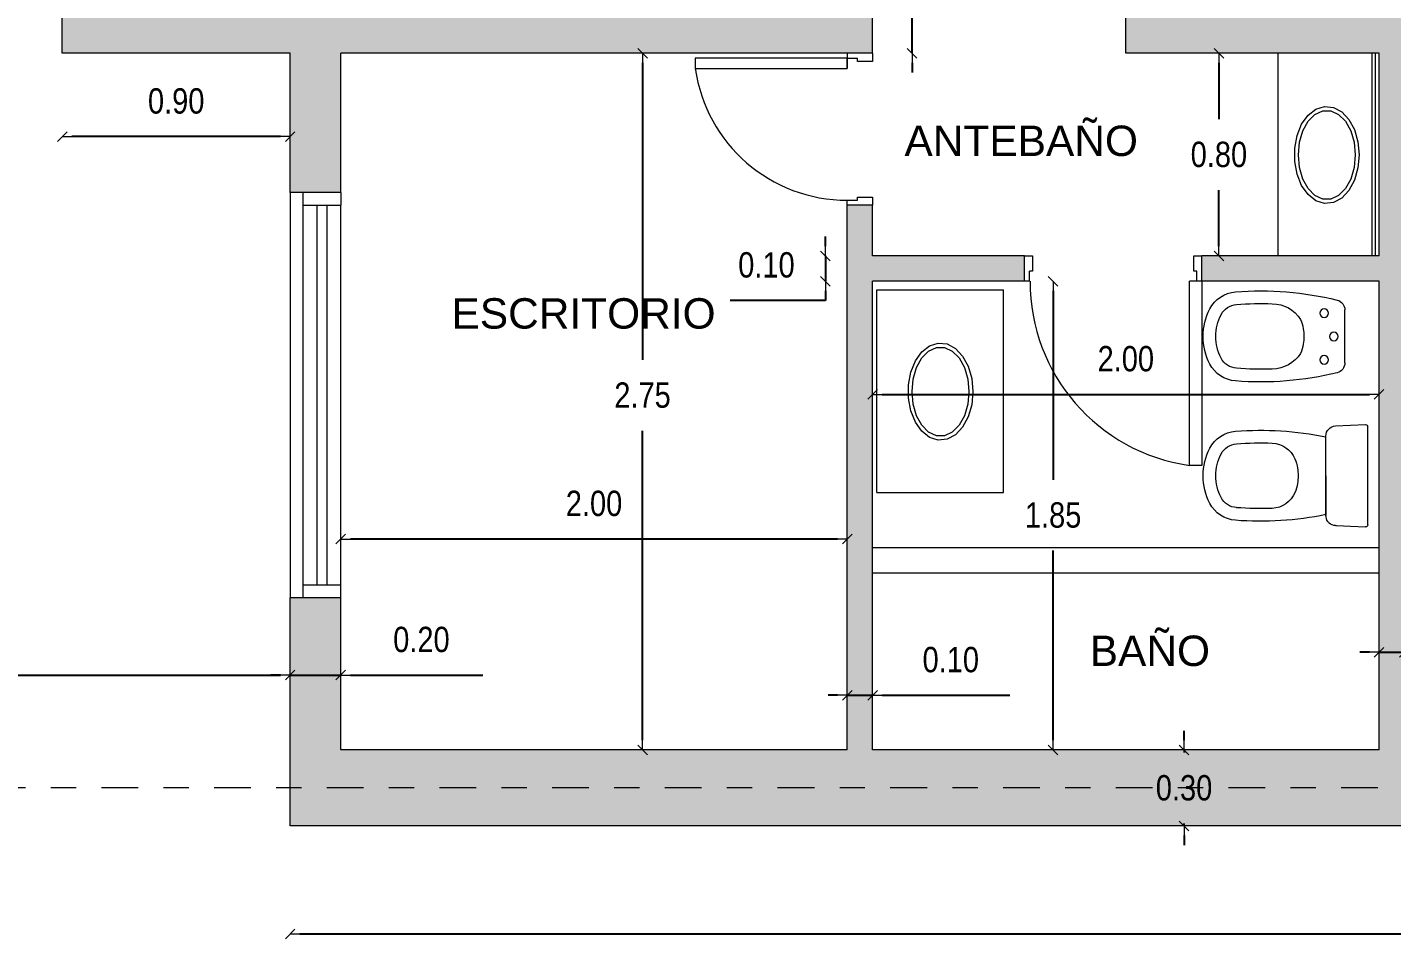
# Model space of a CAD drawing. Header units: millimetres. Extents: x 337 to 1167, y 242 to 575.
# Drawn here: x 544.78 to 550.16, y 308.53 to 312.13 of the extents above; entities that cross this region are included whole.
import ezdxf

# ---------------------------------------------------------------- set-up
doc = ezdxf.new("R2010")
doc.units = ezdxf.units.MM
doc.linetypes.add('EJE', pattern=[0.205, 0.145, -0.03, 0, -0.03])
doc.layers.get('0').update_dxf_attribs({"lineweight": 5})
doc.layers.get('Defpoints').update_dxf_attribs({"lineweight": 5})
for name, color, linetype, lineweight in [('0-PB-SANITARIOS', 9, 'Continuous', 5), ('01', 1, 'Continuous', 5), ('cotas', 7, 'Continuous', 5), ('MUROS', 4, 'Continuous', 20), ('PRESENTACION ANTEPROYECTO', 7, 'Continuous', 5), ('sanitarios', 1, 'Continuous', 5), ('trama', 9, 'Continuous', 25)]:
    doc.layers.add(name, color=color, linetype=linetype, lineweight=lineweight)
doc.styles.add('GENERATED_STYLE_13', font='')
doc.styles.add('GENERATED_STYLE_14', font='arial.ttf')
doc.styles.get('GENERATED_STYLE_13').set_extended_font_data('Arial Narrow Occidental')
doc.dimstyles.new('Dimstyle_92', dxfattribs={"dimtxt": 0.1, "dimasz": 0.038, "dimexe": 0.18, "dimexo": 0, "dimgap": 0.09, "dimtad": 1, "dimtih": 1, "dimtoh": 1, "dimzin": 0, "dimdsep": 46, "dimtxsty": 'GENERATED_STYLE_13', "dimblk": 'ARROWHEAD_6', "dimblk1": 'ARROWHEAD_6', "dimblk2": 'ARROWHEAD_6', "dimcen": 0.09, "dimse1": 1, "dimse2": 1, "dimclrd": 252, "dimclre": 252, "dimclrt": 252, "dimadec": 0, "dimazin": 0, "dimtfac": 1, "dimtdec": 4, "dimtmove": 0, "dimatfit": 3, "dimfxl": 1, "dimtolj": 1, "dimtzin": 0, "dimarcsym": 0})

# ---------------------------------------------------------------- blocks, each defined once
blk = doc.blocks.new('ARROWHEAD_6')
at = {"color": 0, "linetype": 'Continuous'}
for p, q in [((0, 0), (-1, 0)), ((-0.5, -0.5), (0.5, 0.5))]:
    blk.add_line(p, q, dxfattribs=at)
blk = doc.blocks.new('*D212')
at = {"layer": 'cotas', "color": 252, "lineweight": -2, "transparency": 16777216}
for p, q in [((547.2046, 311.9903), (547.2046, 310.8183)), ((547.2046, 309.3163), (547.2046, 310.5383))]:
    blk.add_line(p, q, dxfattribs=at)
at = {"layer": 'Defpoints', "color": 0, "transparency": 16777216}
for p in [(546.0131, 312.0283), (547.2046, 312.0283), (546.0131, 309.2783)]:
    blk.add_point(p, dxfattribs=at)
at = {"layer": 'cotas', "color": 252, "lineweight": -2, "transparency": 16777216, "xscale": 0.03800000000000001, "yscale": 0.03800000000000001, "zscale": 0.03800000000000001}
for p, rotation in [((547.2046, 312.0283), 90), ((547.2046, 309.2783), 270)]:
    blk.add_blockref('ARROWHEAD_6', p, dxfattribs=dict(at, rotation=rotation))
at = {"layer": 'cotas', "color": 252, "transparency": 16777216, "insert": (547.2046, 310.6783), "char_height": 0.1, "attachment_point": 5, "style": 'GENERATED_STYLE_13'}
blk.add_mtext('\\A1;2.75', dxfattribs=at)
blk = doc.blocks.new('*D213')
at = {"layer": 'cotas', "color": 252, "lineweight": -2, "transparency": 16777216}
blk.add_line((547.9751, 310.1109), (546.0511, 310.1109), dxfattribs=at)
at = {"layer": 'Defpoints', "color": 0, "transparency": 16777216}
for p in [(546.0131, 310.1109), (546.0131, 309.2783), (548.0131, 309.2783)]:
    blk.add_point(p, dxfattribs=at)
at = {"layer": 'cotas', "color": 252, "lineweight": -2, "transparency": 16777216, "xscale": 0.03800000000000001, "yscale": 0.03800000000000001, "zscale": 0.03800000000000001, "rotation": 180}
blk.add_blockref('ARROWHEAD_6', (546.0131, 310.1109), dxfattribs=at)
at = {"layer": 'cotas', "color": 252, "lineweight": -2, "transparency": 16777216, "xscale": 0.03800000000000001, "yscale": 0.03800000000000001, "zscale": 0.03800000000000001}
blk.add_blockref('ARROWHEAD_6', (548.0131, 310.1109), dxfattribs=at)
at = {"layer": 'cotas', "color": 252, "transparency": 16777216, "insert": (547.0131, 310.2509), "char_height": 0.1, "attachment_point": 5, "style": 'GENERATED_STYLE_13'}
blk.add_mtext('\\A1;2.00', dxfattribs=at)
blk = doc.blocks.new('*D188')
at = {"layer": 'cotas', "color": 252, "lineweight": -2, "transparency": 16777216}
blk.add_line((545.7751, 311.6993), (544.9511, 311.6993), dxfattribs=at)
at = {"layer": 'Defpoints', "color": 0, "transparency": 16777216}
for p in [(544.9131, 312.0283), (545.8131, 312.0283), (544.9131, 311.6993)]:
    blk.add_point(p, dxfattribs=at)
at = {"layer": 'cotas', "color": 252, "lineweight": -2, "transparency": 16777216, "xscale": 0.03800000000000001, "yscale": 0.03800000000000001, "zscale": 0.03800000000000001, "rotation": 180}
blk.add_blockref('ARROWHEAD_6', (544.9131, 311.6993), dxfattribs=at)
at = {"layer": 'cotas', "color": 252, "lineweight": -2, "transparency": 16777216, "xscale": 0.03800000000000001, "yscale": 0.03800000000000001, "zscale": 0.03800000000000001}
blk.add_blockref('ARROWHEAD_6', (545.8131, 311.6993), dxfattribs=at)
at = {"layer": 'cotas', "color": 252, "transparency": 16777216, "insert": (545.3631, 311.8393), "char_height": 0.1, "attachment_point": 5, "style": 'GENERATED_STYLE_13'}
blk.add_mtext('\\A1;0.90', dxfattribs=at)
blk = doc.blocks.new('*D189')
at = {"layer": 'cotas', "color": 252, "lineweight": -2, "transparency": 16777216}
for p, q in [((549.343, 309.3163), (549.343, 309.3543)), ((549.343, 309.2783), (549.343, 309.2683)), ((549.343, 308.9783), (549.343, 308.9883)), ((549.343, 308.9403), (549.343, 308.9023))]:
    blk.add_line(p, q, dxfattribs=at)
at = {"layer": 'Defpoints', "color": 0, "transparency": 16777216}
for p in [(549.7131, 309.2783), (549.343, 308.9783), (549.7131, 308.9783)]:
    blk.add_point(p, dxfattribs=at)
at = {"layer": 'cotas', "color": 252, "lineweight": -2, "transparency": 16777216, "xscale": 0.03800000000000001, "yscale": 0.03800000000000001, "zscale": 0.03800000000000001}
for p, rotation in [((549.343, 309.2783), 270), ((549.343, 308.9783), 90)]:
    blk.add_blockref('ARROWHEAD_6', p, dxfattribs=dict(at, rotation=rotation))
at = {"layer": 'cotas', "color": 252, "transparency": 16777216, "insert": (549.343, 309.1283), "char_height": 0.1, "attachment_point": 5, "style": 'GENERATED_STYLE_13'}
blk.add_mtext('\\A1;0.30', dxfattribs=at)
blk = doc.blocks.new('IM-BE')
at = {"linetype": 'Continuous'}
for p, q in [((0.1568, 0.165), (-0.1568, 0.165)), ((0, 0.165), (0.1568, 0.165)), ((-0.1967, 0.1268), (-0.2021, 0.0084)), ((0.1967, 0.1268), (0.1969, 0.1231)), ((0.1969, 0.1231), (0.1994, 0.068)), ((-0.4455, 0.09), (-0.6545, 0.09)), ((0.1994, 0.068), (0.2021, 0.0084)), ((0.1941, 0), (-0.1941, 0))]:
    blk.add_line(p, q, dxfattribs=at)
for centre in [(-0.642, 0.1715), (-0.458, 0.1715), (-0.55, 0.134)]:
    blk.add_circle(centre, 0.017, dxfattribs=at)
for centre, radius, start, end in [((-0.55, 0.4146), 0.2354, 90, 117.5857), ((-0.55, 0.4146), 0.2354, 62.4143, 90), ((0, 0.4146), 0.2354, 90, 117.5857), ((0, 0.4146), 0.2354, 62.4143, 90), ((-0.6011, 0.5125), 0.125, 117.5857, 175.5072), ((-0.55, 0.4146), 0.1854, 90, 117.5857), ((-0.55, 0.4146), 0.1854, 62.4143, 90), ((-0.4989, 0.5125), 0.125, 4.4928, 62.4143), ((-0.0511, 0.5125), 0.125, 117.5857, 175.5072), ((0, 0.4146), 0.1854, 90, 117.5857), ((0, 0.4146), 0.1854, 62.4143, 90), ((0.0511, 0.5125), 0.125, 4.4928, 62.4143), ((-0.6011, 0.5125), 0.075, 117.5857, 175.5072), ((-0.4989, 0.5125), 0.075, 4.4928, 62.4143), ((-0.0511, 0.5125), 0.075, 117.5857, 175.5072), ((0.0511, 0.5125), 0.075, 4.4928, 62.4143), ((0.5445, 0.4224), 1.2742, 175.5072, 193.7065), ((0.5445, 0.4224), 1.2242, 175.5072, 182.1425), ((-1.6445, 0.4224), 1.2242, 357.8575, 4.4928), ((-1.6445, 0.4224), 1.2742, 346.2935, 4.4928), ((1.0945, 0.4224), 1.2742, 175.5072, 191.6563), ((1.0945, 0.4224), 1.2242, 175.5072, 182.1425), ((0.0137, 0.3963), 0.1205, 263.469, 263.469), ((0.0137, 0.3963), 0.1205, 270.0917, 270.0917), ((-1.0945, 0.4224), 1.2242, 357.8575, 4.4928), ((-1.0945, 0.4224), 1.2742, 348.3437, 4.4928), ((-0.5478, 0.3767), 0.131, 180, 238.1767), ((-0.5522, 0.3767), 0.131, 301.8233, 0), ((-0.0277, 0.3814), 0.1012, 182.7072, 247.2321), ((0.0277, 0.3814), 0.1012, 292.7679, 357.2928), ((-0.0137, 0.3963), 0.1205, 243.7978, 262.0389), ((-0.001, 0.4732), 0.1984, 261.4941, 270.299), ((0.001, 0.4732), 0.1984, 269.701, 278.5059), ((0.0137, 0.3963), 0.1205, 277.9611, 296.2022), ((-0.5637, 0.3735), 0.1205, 243.7978, 262.0389), ((-0.551, 0.4504), 0.1984, 261.4941, 270.299), ((-0.549, 0.4504), 0.1984, 269.701, 278.5059), ((-0.5363, 0.3735), 0.1205, 277.9611, 296.2022), ((-0.1568, 0.125), 0.04, 90, 177.3974), ((0.1568, 0.125), 0.04, 54.1158, 90), ((-0.6545, 0.13), 0.04, 193.7065, 270), ((-0.4455, 0.13), 0.04, 270, 346.2935), ((0.1568, 0.125), 0.04, 51.7009, 54.1158), ((0.1568, 0.125), 0.04, 42.1852, 51.7009), ((0.1568, 0.125), 0.04, 2.6026, 42.1852), ((-0.1941, 0.008), 0.008, 177.3974, 270), ((0.1941, 0.008), 0.008, 270, 355.889), ((0.1941, 0.008), 0.008, 355.889, 2.6026)]:
    blk.add_arc(centre, radius, start, end, dxfattribs=at)
blk = doc.blocks.new('*D220')
at = {"layer": 'cotas', "color": 252, "lineweight": -2, "transparency": 16777216}
for p, q in [((544.6017, 311.9903), (544.6017, 310.7183)), ((544.6017, 309.1663), (544.6017, 310.4383))]:
    blk.add_line(p, q, dxfattribs=at)
at = {"layer": 'Defpoints', "color": 0, "transparency": 16777216}
for p in [(544.6017, 312.0283), (545.8131, 312.0283), (545.8131, 309.1283)]:
    blk.add_point(p, dxfattribs=at)
at = {"layer": 'cotas', "color": 252, "lineweight": -2, "transparency": 16777216, "xscale": 0.03800000000000001, "yscale": 0.03800000000000001, "zscale": 0.03800000000000001}
for p, rotation in [((544.6017, 312.0283), 90), ((544.6017, 309.1283), 270)]:
    blk.add_blockref('ARROWHEAD_6', p, dxfattribs=dict(at, rotation=rotation))
at = {"layer": 'cotas', "color": 252, "transparency": 16777216, "insert": (544.6017, 310.5783), "char_height": 0.1, "attachment_point": 5, "style": 'GENERATED_STYLE_13'}
blk.add_mtext('\\A1;2.90', dxfattribs=at)
blk = doc.blocks.new('*D221')
at = {"layer": 'cotas', "color": 252, "lineweight": -2, "transparency": 16777216}
for p, q in [((549.4807, 311.9903), (549.4807, 311.7683)), ((549.4807, 311.2663), (549.4807, 311.4883))]:
    blk.add_line(p, q, dxfattribs=at)
at = {"layer": 'Defpoints', "color": 0, "transparency": 16777216}
for p in [(549.7147, 312.0283), (549.4807, 311.2283), (549.7147, 311.2283)]:
    blk.add_point(p, dxfattribs=at)
at = {"layer": 'cotas', "color": 252, "lineweight": -2, "transparency": 16777216, "xscale": 0.03800000000000001, "yscale": 0.03800000000000001, "zscale": 0.03800000000000001}
for p, rotation in [((549.4807, 312.0283), 90), ((549.4807, 311.2283), 270)]:
    blk.add_blockref('ARROWHEAD_6', p, dxfattribs=dict(at, rotation=rotation))
at = {"layer": 'cotas', "color": 252, "transparency": 16777216, "insert": (549.4807, 311.6283), "char_height": 0.1, "attachment_point": 5, "style": 'GENERATED_STYLE_13'}
blk.add_mtext('\\A1;0.80', dxfattribs=at)
blk = doc.blocks.new('*D224')
at = {"layer": 'cotas', "color": 252, "lineweight": -2, "transparency": 16777216}
for p, q in [((548.8261, 311.0903), (548.8261, 310.345)), ((548.8261, 309.3163), (548.8261, 310.065))]:
    blk.add_line(p, q, dxfattribs=at)
at = {"layer": 'Defpoints', "color": 0, "transparency": 16777216}
for p in [(550.1131, 311.1283), (548.8261, 309.2783), (550.1131, 309.2783)]:
    blk.add_point(p, dxfattribs=at)
at = {"layer": 'cotas', "color": 252, "lineweight": -2, "transparency": 16777216, "xscale": 0.03800000000000001, "yscale": 0.03800000000000001, "zscale": 0.03800000000000001}
for p, rotation in [((548.8261, 311.1283), 90), ((548.8261, 309.2783), 270)]:
    blk.add_blockref('ARROWHEAD_6', p, dxfattribs=dict(at, rotation=rotation))
at = {"layer": 'cotas', "color": 252, "transparency": 16777216, "insert": (548.8261, 310.205), "char_height": 0.1, "attachment_point": 5, "style": 'GENERATED_STYLE_13'}
blk.add_mtext('\\A1;1.85', dxfattribs=at)
blk = doc.blocks.new('*D234')
at = {"layer": 'cotas', "color": 252, "lineweight": -2, "transparency": 16777216}
blk.add_line((548.1511, 310.6819), (550.0751, 310.6819), dxfattribs=at)
at = {"layer": 'Defpoints', "color": 0, "transparency": 16777216}
for p in [(550.1131, 310.6819), (548.1131, 309.2783), (550.1131, 309.2783)]:
    blk.add_point(p, dxfattribs=at)
at = {"layer": 'cotas', "color": 252, "lineweight": -2, "transparency": 16777216, "xscale": 0.03800000000000001, "yscale": 0.03800000000000001, "zscale": 0.03800000000000001, "rotation": 180}
blk.add_blockref('ARROWHEAD_6', (548.1131, 310.6819), dxfattribs=at)
at = {"layer": 'cotas', "color": 252, "lineweight": -2, "transparency": 16777216, "xscale": 0.03800000000000001, "yscale": 0.03800000000000001, "zscale": 0.03800000000000001}
blk.add_blockref('ARROWHEAD_6', (550.1131, 310.6819), dxfattribs=at)
at = {"layer": 'cotas', "color": 252, "transparency": 16777216, "insert": (549.1131, 310.8219), "char_height": 0.1, "attachment_point": 5, "style": 'GENERATED_STYLE_13'}
blk.add_mtext('\\A1;2.00', dxfattribs=at)
blk = doc.blocks.new('*D236')
at = {"layer": 'cotas', "color": 252, "lineweight": -2, "transparency": 16777216}
for p, q in [((548.2688, 312.2663), (548.2688, 312.3043)), ((548.2688, 312.3043), (548.6636, 312.3043)), ((548.2688, 312.0283), (548.2688, 312.2283)), ((548.2688, 311.9903), (548.2688, 311.9523))]:
    blk.add_line(p, q, dxfattribs=at)
at = {"layer": 'Defpoints', "color": 0, "transparency": 16777216}
for p in [(548.1131, 312.2283), (548.2688, 312.2283), (548.1131, 312.0283)]:
    blk.add_point(p, dxfattribs=at)
at = {"layer": 'cotas', "color": 252, "lineweight": -2, "transparency": 16777216, "xscale": 0.03800000000000001, "yscale": 0.03800000000000001, "zscale": 0.03800000000000001}
for p, rotation in [((548.2688, 312.2283), 270), ((548.2688, 312.0283), 90)]:
    blk.add_blockref('ARROWHEAD_6', p, dxfattribs=dict(at, rotation=rotation))
at = {"layer": 'cotas', "color": 252, "transparency": 16777216, "insert": (548.5112, 312.4443), "char_height": 0.1, "attachment_point": 5, "style": 'GENERATED_STYLE_13'}
blk.add_mtext('\\A1;0.20', dxfattribs=at)
blk = doc.blocks.new('*D239')
at = {"layer": 'cotas', "color": 252, "lineweight": -2, "transparency": 16777216}
blk.add_line((541.9511, 309.5737), (545.7751, 309.5737), dxfattribs=at)
at = {"layer": 'Defpoints', "color": 0, "transparency": 16777216}
for p in [(545.8131, 309.5737), (541.9131, 309.1283), (545.8131, 309.1283)]:
    blk.add_point(p, dxfattribs=at)
at = {"layer": 'cotas', "color": 252, "lineweight": -2, "transparency": 16777216, "xscale": 0.03800000000000001, "yscale": 0.03800000000000001, "zscale": 0.03800000000000001, "rotation": 180}
blk.add_blockref('ARROWHEAD_6', (541.9131, 309.5737), dxfattribs=at)
at = {"layer": 'cotas', "color": 252, "lineweight": -2, "transparency": 16777216, "xscale": 0.03800000000000001, "yscale": 0.03800000000000001, "zscale": 0.03800000000000001}
blk.add_blockref('ARROWHEAD_6', (545.8131, 309.5737), dxfattribs=at)
at = {"layer": 'cotas', "color": 252, "transparency": 16777216, "insert": (543.8631, 309.7137), "char_height": 0.1, "attachment_point": 5, "style": 'GENERATED_STYLE_13'}
blk.add_mtext('\\A1;3.90', dxfattribs=at)
blk = doc.blocks.new('*D240')
at = {"layer": 'cotas', "color": 252, "lineweight": -2, "transparency": 16777216}
blk.add_line((541.9511, 312.3548), (544.8751, 312.3548), dxfattribs=at)
at = {"layer": 'Defpoints', "color": 0, "transparency": 16777216}
for p in [(544.9131, 312.3548), (544.9131, 312.0283), (541.9131, 309.1283)]:
    blk.add_point(p, dxfattribs=at)
at = {"layer": 'cotas', "color": 252, "lineweight": -2, "transparency": 16777216, "xscale": 0.03800000000000001, "yscale": 0.03800000000000001, "zscale": 0.03800000000000001, "rotation": 180}
blk.add_blockref('ARROWHEAD_6', (541.9131, 312.3548), dxfattribs=at)
at = {"layer": 'cotas', "color": 252, "lineweight": -2, "transparency": 16777216, "xscale": 0.03800000000000001, "yscale": 0.03800000000000001, "zscale": 0.03800000000000001}
blk.add_blockref('ARROWHEAD_6', (544.9131, 312.3548), dxfattribs=at)
at = {"layer": 'cotas', "color": 252, "transparency": 16777216, "insert": (543.4131, 312.4948), "char_height": 0.1, "attachment_point": 5, "style": 'GENERATED_STYLE_13'}
blk.add_mtext('\\A1;3.00', dxfattribs=at)
blk = doc.blocks.new('*D252')
at = {"layer": 'cotas', "color": 252, "lineweight": -2, "transparency": 16777216}
blk.add_line((545.8511, 308.5523), (555.3751, 308.5523), dxfattribs=at)
at = {"layer": 'Defpoints', "color": 0, "transparency": 16777216}
for p in [(545.8131, 308.9783), (555.4131, 308.9783), (555.4131, 308.5523)]:
    blk.add_point(p, dxfattribs=at)
at = {"layer": 'cotas', "color": 252, "lineweight": -2, "transparency": 16777216, "xscale": 0.03800000000000001, "yscale": 0.03800000000000001, "zscale": 0.03800000000000001, "rotation": 180}
blk.add_blockref('ARROWHEAD_6', (545.8131, 308.5523), dxfattribs=at)
at = {"layer": 'cotas', "color": 252, "lineweight": -2, "transparency": 16777216, "xscale": 0.03800000000000001, "yscale": 0.03800000000000001, "zscale": 0.03800000000000001}
blk.add_blockref('ARROWHEAD_6', (555.4131, 308.5523), dxfattribs=at)
at = {"layer": 'cotas', "color": 252, "transparency": 16777216, "insert": (550.6131, 308.6923), "char_height": 0.1, "attachment_point": 5, "style": 'GENERATED_STYLE_13'}
blk.add_mtext('\\A1;9.60', dxfattribs=at)
blk = doc.blocks.new('*D419')
at = {"layer": 'cotas', "color": 252, "lineweight": -2, "transparency": 16777216}
for p, q in [((544.6017, 314.3903), (544.6017, 313.3683)), ((544.6017, 312.0663), (544.6017, 313.0883))]:
    blk.add_line(p, q, dxfattribs=at)
at = {"layer": 'Defpoints', "color": 0, "transparency": 16777216}
for p in [(544.9131, 314.4283), (544.6017, 312.0283), (544.9131, 312.0283)]:
    blk.add_point(p, dxfattribs=at)
at = {"layer": 'cotas', "color": 252, "lineweight": -2, "transparency": 16777216, "xscale": 0.03800000000000001, "yscale": 0.03800000000000001, "zscale": 0.03800000000000001}
for p, rotation in [((544.6017, 314.4283), 90), ((544.6017, 312.0283), 270)]:
    blk.add_blockref('ARROWHEAD_6', p, dxfattribs=dict(at, rotation=rotation))
at = {"layer": 'cotas', "color": 252, "transparency": 16777216, "insert": (544.6017, 313.2283), "char_height": 0.1, "attachment_point": 5, "style": 'GENERATED_STYLE_13'}
blk.add_mtext('\\A1;2.40', dxfattribs=at)
blk = doc.blocks.new('*D442')
at = {"layer": 'cotas', "color": 252, "lineweight": -2, "transparency": 16777216}
for p, q in [((545.7751, 309.5737), (545.7371, 309.5737)), ((545.8131, 309.5737), (546.0131, 309.5737)), ((546.0511, 309.5737), (546.5738, 309.5737))]:
    blk.add_line(p, q, dxfattribs=at)
at = {"layer": 'Defpoints', "color": 0, "transparency": 16777216}
for p in [(545.8131, 309.8783), (546.0131, 309.8783), (546.0131, 309.5737)]:
    blk.add_point(p, dxfattribs=at)
at = {"layer": 'cotas', "color": 252, "lineweight": -2, "transparency": 16777216, "xscale": 0.03800000000000001, "yscale": 0.03800000000000001, "zscale": 0.03800000000000001}
blk.add_blockref('ARROWHEAD_6', (545.8131, 309.5737), dxfattribs=at)
at = {"layer": 'cotas', "color": 252, "lineweight": -2, "transparency": 16777216, "xscale": 0.03800000000000001, "yscale": 0.03800000000000001, "zscale": 0.03800000000000001, "rotation": 180}
blk.add_blockref('ARROWHEAD_6', (546.0131, 309.5737), dxfattribs=at)
at = {"layer": 'cotas', "color": 252, "transparency": 16777216, "insert": (546.3315, 309.7137), "char_height": 0.1, "attachment_point": 5, "style": 'GENERATED_STYLE_13'}
blk.add_mtext('\\A1;0.20', dxfattribs=at)
blk = doc.blocks.new('*D443')
at = {"layer": 'cotas', "color": 252, "lineweight": -2, "transparency": 16777216}
for p, q in [((547.9268, 311.2663), (547.9268, 311.3043)), ((547.9268, 311.2283), (547.9268, 311.1283)), ((547.9268, 311.0523), (547.5511, 311.0523)), ((547.9268, 311.0903), (547.9268, 311.0523))]:
    blk.add_line(p, q, dxfattribs=at)
at = {"layer": 'Defpoints', "color": 0, "transparency": 16777216}
for p in [(548.1131, 311.2283), (547.9268, 311.1283), (548.1131, 311.1283)]:
    blk.add_point(p, dxfattribs=at)
at = {"layer": 'cotas', "color": 252, "lineweight": -2, "transparency": 16777216, "xscale": 0.03800000000000001, "yscale": 0.03800000000000001, "zscale": 0.03800000000000001}
for p, rotation in [((547.9268, 311.2283), 270), ((547.9268, 311.1283), 90)]:
    blk.add_blockref('ARROWHEAD_6', p, dxfattribs=dict(at, rotation=rotation))
at = {"layer": 'cotas', "color": 252, "transparency": 16777216, "insert": (547.694, 311.1923), "char_height": 0.1, "attachment_point": 5, "style": 'GENERATED_STYLE_13'}
blk.add_mtext('\\A1;0.10', dxfattribs=at)
blk = doc.blocks.new('*D444')
at = {"layer": 'cotas', "color": 252, "lineweight": -2, "transparency": 16777216}
for p, q in [((547.9751, 309.4943), (547.9371, 309.4943)), ((548.0131, 309.4943), (548.1131, 309.4943)), ((548.1511, 309.4943), (548.6548, 309.4943))]:
    blk.add_line(p, q, dxfattribs=at)
at = {"layer": 'Defpoints', "color": 0, "transparency": 16777216}
for p in [(548.1131, 309.4943), (548.0131, 309.2783), (548.1131, 309.2783)]:
    blk.add_point(p, dxfattribs=at)
at = {"layer": 'cotas', "color": 252, "lineweight": -2, "transparency": 16777216, "xscale": 0.03800000000000001, "yscale": 0.03800000000000001, "zscale": 0.03800000000000001}
blk.add_blockref('ARROWHEAD_6', (548.0131, 309.4943), dxfattribs=at)
at = {"layer": 'cotas', "color": 252, "lineweight": -2, "transparency": 16777216, "xscale": 0.03800000000000001, "yscale": 0.03800000000000001, "zscale": 0.03800000000000001, "rotation": 180}
blk.add_blockref('ARROWHEAD_6', (548.1131, 309.4943), dxfattribs=at)
at = {"layer": 'cotas', "color": 252, "transparency": 16777216, "insert": (548.4219, 309.6343), "char_height": 0.1, "attachment_point": 5, "style": 'GENERATED_STYLE_13'}
blk.add_mtext('\\A1;0.10', dxfattribs=at)
blk = doc.blocks.new('*D445')
at = {"layer": 'cotas', "color": 252, "lineweight": -2, "transparency": 16777216}
for p, q in [((550.0751, 309.6637), (550.0371, 309.6637)), ((550.1131, 309.6637), (550.2131, 309.6637)), ((550.2511, 309.6637), (550.7548, 309.6637))]:
    blk.add_line(p, q, dxfattribs=at)
at = {"layer": 'Defpoints', "color": 0, "transparency": 16777216}
for p in [(550.2131, 309.6637), (550.1131, 309.2783), (550.2131, 309.2783)]:
    blk.add_point(p, dxfattribs=at)
at = {"layer": 'cotas', "color": 252, "lineweight": -2, "transparency": 16777216, "xscale": 0.03800000000000001, "yscale": 0.03800000000000001, "zscale": 0.03800000000000001}
blk.add_blockref('ARROWHEAD_6', (550.1131, 309.6637), dxfattribs=at)
at = {"layer": 'cotas', "color": 252, "lineweight": -2, "transparency": 16777216, "xscale": 0.03800000000000001, "yscale": 0.03800000000000001, "zscale": 0.03800000000000001, "rotation": 180}
blk.add_blockref('ARROWHEAD_6', (550.2131, 309.6637), dxfattribs=at)
at = {"layer": 'cotas', "color": 252, "transparency": 16777216, "insert": (550.5219, 309.8037), "char_height": 0.1, "attachment_point": 5, "style": 'GENERATED_STYLE_13'}
blk.add_mtext('\\A1;0.10', dxfattribs=at)

msp = doc.modelspace()

# ---------------------------------------------------------------- hatches: boundary and pattern name
at = {"layer": 'trama'}
h = msp.add_hatch(dxfattribs=at)
h.set_pattern_fill('AR-SAND', color=3, scale=0.005, style=0)
h.paths.add_polyline_path([(555.4131, 319.2783), (547.9131, 319.2783), (547.9131, 318.2763), (548.1131, 318.2763), (548.1131, 318.9783), (552.1131, 318.9783), (552.1131, 317.8503), (552.3131, 317.8503), (552.3131, 318.9783), (553.0131, 318.9783), (553.0131, 318.4283), (553.1131, 318.4283), (553.1131, 318.9783), (555.2131, 318.9783), (555.2131, 318.4283), (555.4131, 318.4283)])
h.paths.add_polyline_path([(548.1131, 317.9763), (547.9131, 317.9763), (547.9131, 317.6763), (548.1131, 317.6763)])
h.paths.add_polyline_path([(548.1131, 317.3763), (547.9131, 317.3763), (547.9131, 317.0763), (548.1131, 317.0763)])
h.paths.add_polyline_path([(548.1131, 316.7763), (547.9131, 316.7763), (547.9131, 316.0283), (545.8131, 316.0283), (545.8131, 315.8283), (546.1131, 315.8283), (546.1131, 315.5183), (546.3131, 315.5183), (546.3131, 315.8283), (548.1131, 315.8283)])
h.paths.add_polyline_path([(552.3131, 316.2503), (552.1131, 316.2503), (552.1131, 314.8517), (552.3131, 314.8517)])
h.paths.add_polyline_path([(555.4131, 315.5783), (555.2131, 315.5783), (555.2131, 315.0783), (555.4131, 315.0783)])
h.paths.add_polyline_path([(545.8564, 314.4283), (544.9131, 314.4283), (544.9131, 313.6283), (545.1131, 313.6283), (545.1131, 314.2283), (545.8968, 314.2283)])
h.paths.add_polyline_path([(547.0916, 314.4283), (546.3131, 314.4283), (546.3131, 314.7183), (546.1131, 314.7183), (546.1131, 314.4283), (545.8564, 314.4283), (545.8968, 314.2283), (547.0916, 314.2283)])
h.paths.add_polyline_path([(548.1131, 314.4283), (547.6916, 314.4283), (547.6916, 314.2283), (548.0131, 314.2283), (548.0131, 313.3033), (546.0836, 313.3033), (546.1139, 313.1533), (548.1131, 313.1533), (548.1131, 313.3033)])
h.paths.add_polyline_path([(548.1131, 312.2283), (545.8968, 312.2283), (545.1131, 312.2283), (545.1131, 312.8283), (544.9131, 312.8283), (544.9131, 312.0283), (545.8131, 312.0283), (545.8131, 311.4783), (546.0131, 311.4783), (546.0131, 312.0283), (548.1131, 312.0283)])
h.paths.add_polyline_path([(550.8131, 312.2283), (549.1131, 312.2283), (549.1131, 312.0283), (550.1131, 312.0283), (550.1131, 311.2283), (549.4131, 311.2283), (549.4131, 311.1283), (550.1131, 311.1283), (550.1131, 309.2783), (548.1131, 309.2783), (548.1131, 311.1283), (548.7131, 311.1283), (548.7131, 311.2283), (548.1131, 311.2283), (548.1131, 311.4283), (548.0131, 311.4283), (548.0131, 309.2783), (546.0131, 309.2783), (546.0131, 309.8783), (545.8131, 309.8783), (545.8131, 308.9783), (547.3881, 308.9783), (555.4131, 308.9783), (555.4131, 309.2783), (555.4131, 309.9383), (555.2131, 309.9383), (555.2131, 309.2783), (553.7131, 309.2783), (553.7131, 309.9383), (553.5131, 309.9383), (553.5131, 309.2783), (550.2131, 309.2783), (550.2131, 312.0283), (550.8131, 312.0283)])
h.paths.add_polyline_path([(552.3131, 313.2517), (552.1131, 313.2517), (552.1131, 312.0283), (552.3131, 312.0283)])
h.paths.add_polyline_path([(553.7131, 312.2283), (553.5131, 312.2283), (553.5131, 311.5683), (553.7131, 311.5683)])
h.paths.add_polyline_path([(555.4131, 312.2283), (555.2131, 312.2283), (555.2131, 311.5683), (555.4131, 311.5683)])
h.paths.add_polyline_path([(554.6131, 312.2283), (554.3131, 312.2283), (554.3131, 312.0283), (554.6131, 312.0283)], flags=17)
h.paths.add_polyline_path([(542.3131, 319.1283), (541.9131, 319.1283), (541.9131, 318.7283), (542.3131, 318.7283)])

# ---------------------------------------------------------------- linework, layer by layer
at = {"layer": '01', "linetype": 'Continuous'}
for p, q in [((548.0131, 312.0283), (548.0131, 311.9683)), ((548.1131, 312.0283), (548.1131, 311.9963)), ((548.0131, 312.0083), (547.4131, 312.0083)), ((547.4131, 312.0083), (547.4131, 311.9683)), ((547.4131, 311.9683), (548.0131, 311.9683)), ((548.0131, 311.9683), (548.0131, 312.0083)), ((548.0131, 312.0083), (548.0531, 312.0083)), ((548.0531, 311.9963), (548.0531, 312.0083)), ((548.1131, 311.9963), (548.0531, 311.9963)), ((545.8131, 311.4783), (545.8131, 309.8783)), ((545.8631, 311.4783), (545.8631, 311.4283)), ((545.8631, 311.4283), (545.8631, 309.9283)), ((545.8631, 311.4283), (545.8631, 309.9283)), ((545.8631, 311.4283), (546.0131, 311.4283)), ((545.9181, 311.4284), (545.9181, 309.9278)), ((545.9581, 311.4284), (545.9581, 309.9278)), ((546.0131, 311.4783), (546.0131, 311.4283)), ((546.0131, 309.8783), (546.0131, 311.4283)), ((548.0131, 311.4483), (548.0531, 311.4483)), ((548.0131, 311.4283), (548.0131, 311.4483)), ((548.0531, 311.4603), (548.1131, 311.4603)), ((548.0531, 311.4483), (548.0531, 311.4603)), ((548.1131, 311.4603), (548.1131, 311.4283)), ((546.0131, 309.9283), (546.0131, 311.3533)), ((548.7131, 311.2283), (548.7451, 311.2283)), ((548.7451, 311.2283), (548.7451, 311.1683)), ((549.3811, 311.2283), (549.4131, 311.2283)), ((549.3811, 311.1683), (549.3811, 311.2283)), ((548.7451, 311.1683), (548.7331, 311.1683)), ((548.7331, 311.1283), (548.7331, 311.1683)), ((549.3931, 311.1683), (549.3811, 311.1683)), ((549.3931, 311.1283), (549.3931, 311.1683)), ((548.7331, 311.1283), (548.7131, 311.1283)), ((549.4131, 311.1283), (549.3646, 311.1283)), ((549.3646, 310.4015), (549.3646, 311.1283)), ((549.4131, 311.1283), (549.3931, 311.1283)), ((549.4131, 311.1283), (549.4131, 310.4015)), ((549.4131, 310.4015), (549.3646, 310.4015)), ((548.1131, 310.0774), (550.1131, 310.0774)), ((548.1131, 309.9774), (550.1131, 309.9774)), ((545.8631, 309.9283), (545.8631, 309.8783)), ((546.0131, 309.9283), (545.8631, 309.9283))]:
    msp.add_line(p, q, dxfattribs=at)
for centre, radius, start, end in [((548.0112, 312.0523), 0.604, 187.994, 270.1772), ((549.4664, 311.126), 0.7316, 179.8228, 262.006)]:
    msp.add_arc(centre, radius, start, end, dxfattribs=at)
at = {"layer": 'MUROS'}
for p, q in [((544.9131, 312.0283), (544.9131, 312.8283)), ((548.1131, 312.0283), (548.1131, 312.2283)), ((549.1131, 312.0283), (549.1131, 312.2283)), ((545.8131, 312.0283), (544.9131, 312.0283)), ((545.8131, 311.4783), (545.8131, 312.0283)), ((546.0131, 311.4783), (546.0131, 312.0283)), ((548.1131, 312.0283), (546.0131, 312.0283)), ((550.1131, 312.0283), (549.1131, 312.0283)), ((550.1131, 311.2283), (550.1131, 312.0283)), ((546.0131, 311.4783), (545.8131, 311.4783)), ((548.1131, 311.4283), (548.0131, 311.4283)), ((548.0131, 309.2783), (548.0131, 311.4283)), ((548.1131, 311.2283), (548.1131, 311.4283)), ((548.7131, 311.2283), (548.1131, 311.2283)), ((548.7131, 311.1283), (548.7131, 311.2283)), ((550.1131, 311.2283), (549.4131, 311.2283)), ((549.4131, 311.1283), (549.4131, 311.2283)), ((548.7131, 311.1283), (548.1131, 311.1283)), ((548.1131, 309.2783), (548.1131, 311.1283)), ((550.1131, 311.1283), (549.4131, 311.1283)), ((550.1131, 309.2783), (550.1131, 311.1283)), ((545.8131, 308.9783), (545.8131, 309.8783)), ((546.0131, 309.8783), (545.8131, 309.8783)), ((546.0131, 309.2783), (546.0131, 309.8783)), ((548.0131, 309.2783), (546.0131, 309.2783)), ((550.1131, 309.2783), (548.1131, 309.2783)), ((547.3881, 308.9783), (545.8131, 308.9783)), ((555.4131, 308.9783), (547.3881, 308.9783))]:
    msp.add_line(p, q, dxfattribs=at)
at = {"layer": 'PRESENTACION ANTEPROYECTO', "color": 252, "linetype": 'EJE'}
msp.add_line((571.9131, 309.1283), (541.9131, 309.1283), dxfattribs=at)
at = {"layer": 'sanitarios', "linetype": 'Continuous'}
for p, q in [((549.7147, 311.2283), (549.7147, 312.0283)), ((550.0859, 311.2283), (550.0859, 312.0283)), ((550.0987, 311.2283), (550.0987, 312.0283)), ((548.1296, 310.2941), (548.1296, 311.0941)), ((548.1296, 311.0941), (548.6296, 311.0941)), ((548.6296, 310.2941), (548.6296, 311.0941)), ((548.1296, 310.2941), (548.6296, 310.2941))]:
    msp.add_line(p, q, dxfattribs=at)
for points in [[(550.0347, 311.627), (550.0299, 311.5753), (550.0161, 311.5274), (549.9941, 311.4869), (549.9656, 311.4568), (549.9327, 311.4393), (549.898, 311.4357), (549.8638, 311.4463), (549.8329, 311.4704), (549.8074, 311.506), (549.7893, 311.5506), (549.7799, 311.6009), (549.7799, 311.6531), (549.7893, 311.7034), (549.8074, 311.748), (549.8329, 311.7836), (549.8638, 311.8077), (549.898, 311.8183), (549.9327, 311.8147), (549.9656, 311.7972), (549.9941, 311.7671), (550.0161, 311.7266), (550.0299, 311.6787)], [(550.019, 311.627), (550.0144, 311.5774), (550.0011, 311.5318), (549.9802, 311.494), (549.9533, 311.4669), (549.9227, 311.4528), (549.8907, 311.4528), (549.8601, 311.4669), (549.8332, 311.494), (549.8122, 311.5318), (549.799, 311.5774), (549.7944, 311.627), (549.799, 311.6766), (549.8122, 311.7221), (549.8332, 311.76), (549.8601, 311.7871), (549.8907, 311.8012), (549.9227, 311.8012), (549.9533, 311.7871), (549.9802, 311.76), (550.0011, 311.7221), (550.0144, 311.6766)], [(548.5091, 310.6929), (548.5044, 310.6411), (548.4905, 310.5932), (548.4685, 310.5527), (548.44, 310.5226), (548.4072, 310.5051), (548.3724, 310.5016), (548.3383, 310.5122), (548.3073, 310.5362), (548.2819, 310.5719), (548.2637, 310.6165), (548.2543, 310.6667), (548.2543, 310.719), (548.2637, 310.7692), (548.2819, 310.8139), (548.3073, 310.8495), (548.3383, 310.8735), (548.3724, 310.8841), (548.4072, 310.8806), (548.44, 310.8631), (548.4685, 310.833), (548.4905, 310.7925), (548.5044, 310.7446)], [(548.4934, 310.6929), (548.4889, 310.6433), (548.4756, 310.5977), (548.4547, 310.5598), (548.4278, 310.5328), (548.3971, 310.5186), (548.3652, 310.5186), (548.3345, 310.5328), (548.3076, 310.5598), (548.2867, 310.5977), (548.2734, 310.6433), (548.2689, 310.6929), (548.2734, 310.7424), (548.2867, 310.788), (548.3076, 310.8259), (548.3345, 310.8529), (548.3652, 310.8671), (548.3971, 310.8671), (548.4278, 310.8529), (548.4547, 310.8259), (548.4756, 310.788), (548.4889, 310.7424)]]:
    msp.add_lwpolyline(points, close=True, dxfattribs=at)

# ---------------------------------------------------------------- block references
at = {"layer": '0-PB-SANITARIOS', "linetype": 'Continuous', "xscale": -1, "rotation": 90}
msp.add_blockref('IM-BE', (550.0682, 310.3605), dxfattribs=at)

# ---------------------------------------------------------------- texts
at = {"layer": 'PRESENTACION ANTEPROYECTO', "color": 7, "char_height": 0.12, "width": 1.349097, "attachment_point": 5, "style": 'GENERATED_STYLE_14'}
for s, insert in [('\\A1;{\\C252;ANTEBAÑO}', (548.7, 311.6818)), ('\\A1;{\\C252;ESCRITORIO}', (546.9717, 311.0005)), ('\\A1;{\\C252;BAÑO}', (549.2081, 309.6689))]:
    msp.add_mtext(s, dxfattribs=dict(at, insert=insert))

# ---------------------------------------------------------------- dimensions: what is measured, and where the dimension line sits
at = {"layer": 'cotas'}
for base, p1, p2, angle, picture, middle in [((544.6017, 312.0283), (544.9131, 314.4283), (544.9131, 312.0283), 90, '*D419', (544.6017, 313.2283)), ((548.2688, 312.2283), (548.1131, 312.0283), (548.1131, 312.2283), 90, '*D236', (548.5112, 312.4443)), ((544.6017, 312.0283), (545.8131, 309.1283), (545.8131, 312.0283), 90, '*D220', (544.6017, 310.5783)), ((544.9131, 311.6993), (545.8131, 312.0283), (544.9131, 312.0283), 180, '*D188', (545.3631, 311.8393)), ((549.4807, 311.2283), (549.7147, 312.0283), (549.7147, 311.2283), 90, '*D221', (549.4807, 311.6283)), ((547.9268, 311.1283), (548.1131, 311.2283), (548.1131, 311.1283), 90, '*D443', (547.694, 311.1923)), ((546.0131, 310.1109), (548.0131, 309.2783), (546.0131, 309.2783), 180, '*D213', (547.0131, 310.2509)), ((549.343, 308.9783), (549.7131, 309.2783), (549.7131, 308.9783), 270, '*D189', (549.343, 309.1283))]:
    dim = msp.add_linear_dim(base=base, p1=p1, p2=p2, angle=angle, dimstyle='Dimstyle_92', dxfattribs=at)
    dim.commit()
    dim.dimension.update_dxf_attribs({"geometry": picture, "text_midpoint": middle})
for base, p1, p2, picture, middle in [((544.9131, 312.3548), (541.9131, 309.1283), (544.9131, 312.0283), '*D240', (543.4131, 312.4948)), ((546.0131, 309.5737), (545.8131, 309.8783), (546.0131, 309.8783), '*D442', (546.3315, 309.7137)), ((550.2131, 309.6637), (550.1131, 309.2783), (550.2131, 309.2783), '*D445', (550.5219, 309.8037)), ((545.8131, 309.5737), (541.9131, 309.1283), (545.8131, 309.1283), '*D239', (543.8631, 309.7137)), ((548.1131, 309.4943), (548.0131, 309.2783), (548.1131, 309.2783), '*D444', (548.4219, 309.6343)), ((555.4131, 308.5523), (545.8131, 308.9783), (555.4131, 308.9783), '*D252', (550.6131, 308.6923))]:
    dim = msp.add_linear_dim(base=base, p1=p1, p2=p2, dimstyle='Dimstyle_92', dxfattribs=at)
    dim.commit()
    dim.dimension.update_dxf_attribs({"geometry": picture, "text_midpoint": middle})
for base, p1, p2, picture, middle in [((547.2046, 312.0283), (546.0131, 309.2783), (546.0131, 312.0283), '*D212', (547.2046, 310.6783)), ((548.8261, 309.2783), (550.1131, 311.1283), (550.1131, 309.2783), '*D224', (548.8261, 310.205))]:
    dim = msp.add_linear_dim(base=base, p1=p1, p2=p2, angle=90, dimstyle='Dimstyle_92', dxfattribs=at)
    dim.commit()
    dim.dimension.update_dxf_attribs({"geometry": picture, "text_midpoint": middle, "dimtype": 160})
dim = msp.add_linear_dim(base=(550.1131, 310.6819), p1=(548.1131, 309.2783), p2=(550.1131, 309.2783), dimstyle='Dimstyle_92', dxfattribs=at)
dim.commit()
dim.dimension.update_dxf_attribs({"geometry": '*D234', "text_midpoint": (549.1131, 310.6819), "dimtype": 160})

doc.saveas('drawing.dxf')
